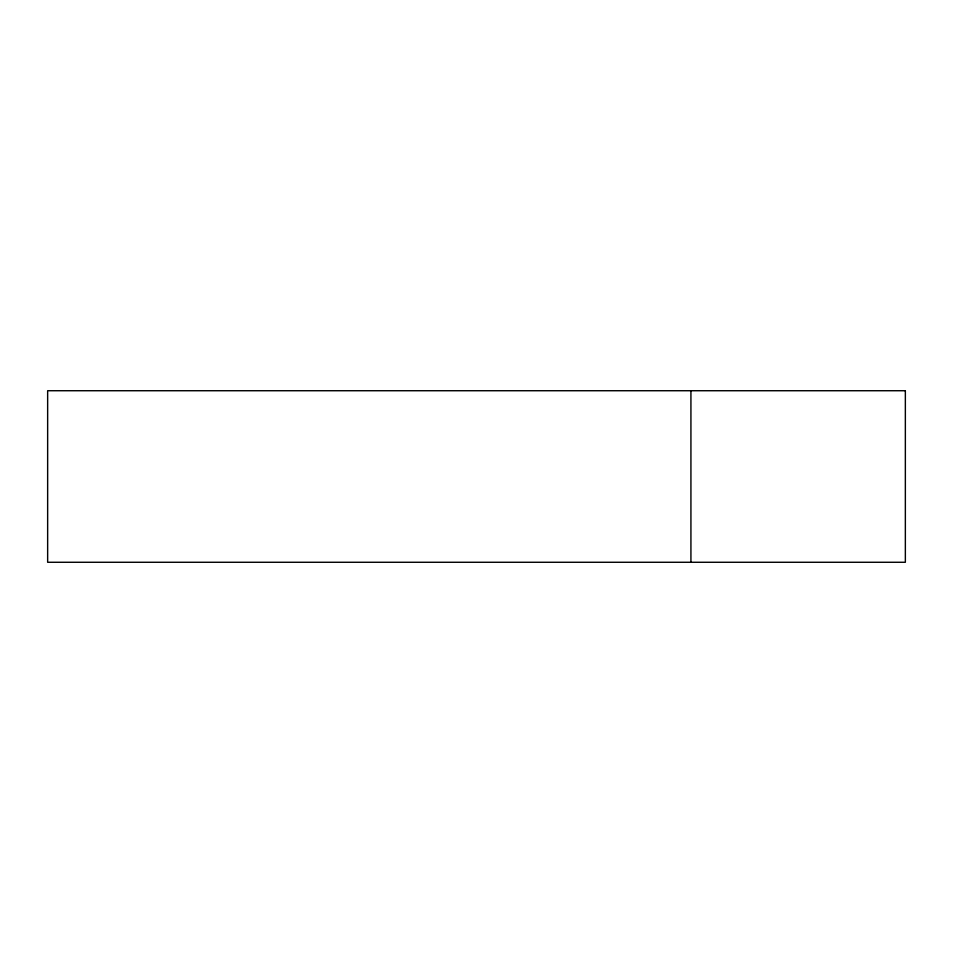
<?xml version="1.0" encoding="UTF-8"?>
<svg xmlns="http://www.w3.org/2000/svg" width="953" height="953" viewBox="0 0 953 953"><rect width="100%" height="100%" fill="white"/><g stroke="black" fill="none" stroke-linecap="round" stroke-linejoin="round"><path stroke-width="1.43" d="M690.925 390.73L690.925 562.27M905.35 390.73L47.65 390.73L47.65 562.27L905.35 562.27L905.35 390.73"/></g></svg>
